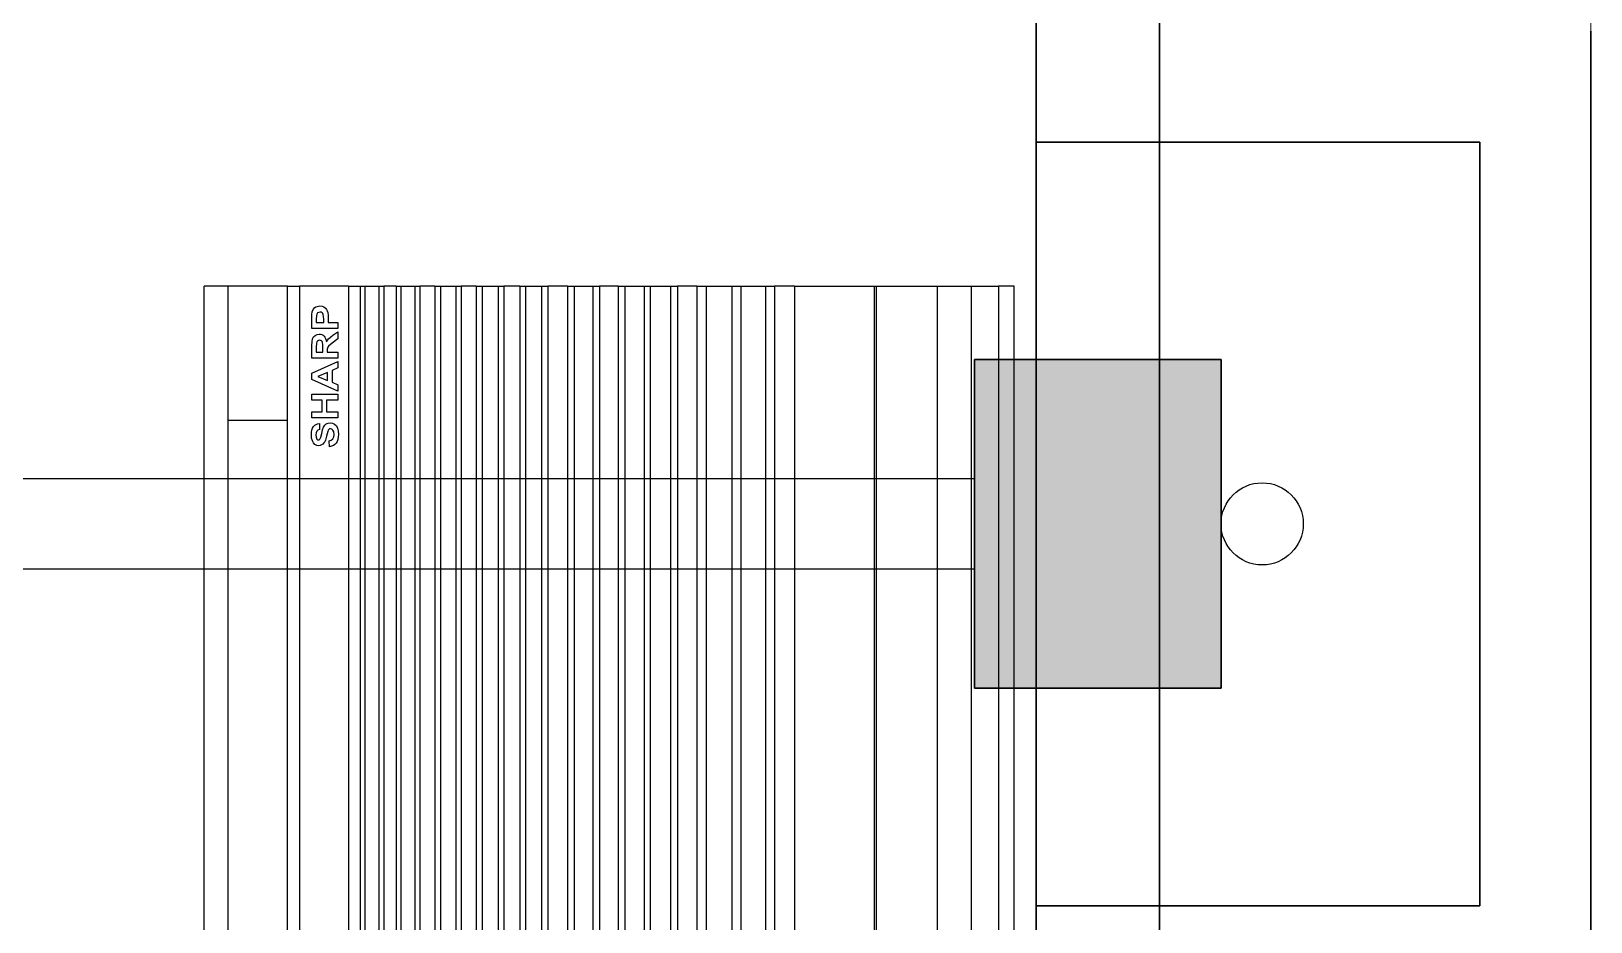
# Model space of a CAD drawing. Header units: inches. Extents: x -86208230 to 200276, y 9267 to 1246656.
# Drawn here: x 136580 to 138479, y 55988 to 57073 of the extents above; entities that cross this region are included whole.
import ezdxf

# ---------------------------------------------------------------- set-up
doc = ezdxf.new("R2010")
doc.units = ezdxf.units.IN
doc.header["$MEASUREMENT"] = 0
doc.linetypes.add('HIDDEN', pattern=[0.375, 0.25, -0.125])
for name, color, linetype, lineweight in [('COLUMN', 8, 'Continuous', 30), ('LW', 8, 'Continuous', 20), ('wall', 8, 'Continuous', 30)]:
    doc.layers.add(name, color=color, linetype=linetype, lineweight=lineweight)
for name, color, linetype in [('DOWNPIPE', 8, 'Continuous'), ('Edges', 7, 'Continuous'), ('partition', 8, 'Continuous')]:
    doc.layers.add(name, color=color, linetype=linetype)

# ---------------------------------------------------------------- blocks, each defined once
blk = doc.blocks.new('1.0HP AIR CONDITION')
for p, q in [((1316, 956.6), (1316, 884.6)), ((-1478.9, 93.4), (1478.9, 93.4)), ((1478.9, 52.1), (-1478.9, 52.1))]:
    blk.add_line(p, q)
at = {"layer": 'Edges'}
for p, q in [((-1478.9, 985.9), (1478.9, 985.9)), ((1478.9, 956.6), (1478.9, 985.9)), ((-1478.9, 956.6), (1478.9, 956.6)), ((1478.9, 884.6), (1478.9, 956.6)), ((-1478.9, 884.6), (1478.9, 884.6)), ((1478.9, 884.6), (1478.9, 870)), ((1478.9, 870), (-1478.9, 870)), ((1290.9, 854.2), (1294.1, 855.1)), ((1294.1, 855.1), (1297.9, 855.3)), ((1297.9, 855.3), (1301.1, 855.2)), ((1301.1, 855.2), (1303.9, 854.7)), ((1303.9, 854.7), (1306.2, 853.9)), ((1318.9, 823), (1318.9, 854.8)), ((1318.9, 854.8), (1326.1, 854.8)), ((1326.1, 854.8), (1326.1, 842.3)), ((1340.3, 842.3), (1340.3, 854.8)), ((1340.3, 854.8), (1347.6, 854.8)), ((1347.6, 854.8), (1347.6, 823)), ((1351.4, 823), (1365.4, 854.8)), ((1365.4, 854.8), (1373.1, 854.8)), ((1373.1, 854.8), (1387.4, 823)), ((1391.3, 823), (1391.3, 854.8)), ((1391.3, 854.8), (1406.6, 854.8)), ((1406.6, 854.8), (1411.5, 854.6)), ((1411.5, 854.6), (1414.9, 853.9)), ((1427.5, 823), (1427.5, 854.8)), ((1427.5, 854.8), (1439.1, 854.8)), ((1439.1, 854.8), (1444.6, 854.7)), ((1444.6, 854.7), (1447.8, 854.3)), ((1478.9, 810.4), (1478.9, 870)), ((1284.8, 846.5), (1285.2, 848.8)), ((1285, 844.6), (1284.8, 846.5)), ((1285.7, 843), (1285, 844.6)), ((1285.2, 848.8), (1286.4, 851)), ((1286.7, 841.4), (1285.7, 843)), ((1286.4, 851), (1288.3, 852.9)), ((1288.1, 840.1), (1286.7, 841.4)), ((1289.5, 839.2), (1288.1, 840.1)), ((1288.3, 852.9), (1290.9, 854.2)), ((1291.4, 838.3), (1289.5, 839.2)), ((1296.3, 836.9), (1291.4, 838.3)), ((1292.1, 848), (1291.8, 846.9)), ((1291.8, 846.9), (1292, 845.8)), ((1292, 845.8), (1292.8, 845)), ((1292.9, 848.9), (1292.1, 848)), ((1292.8, 845), (1295.2, 843.9)), ((1295.1, 849.7), (1292.9, 848.9)), ((1297.9, 850), (1295.1, 849.7)), ((1295.2, 843.9), (1299.5, 842.8)), ((1302.1, 835.5), (1296.3, 836.9)), ((1300.5, 849.7), (1297.9, 850)), ((1299.5, 842.8), (1304.1, 841.7)), ((1302.5, 848.9), (1300.5, 849.7)), ((1303.7, 834.9), (1302.1, 835.5)), ((1303.7, 847.5), (1302.5, 848.9)), ((1304.5, 845.4), (1303.7, 847.5)), ((1304.1, 841.7), (1307.3, 840.5)), ((1311.7, 845.7), (1304.5, 845.4)), ((1306.2, 853.9), (1308.1, 852.7)), ((1307.3, 840.5), (1309.6, 839.1)), ((1308.1, 852.7), (1309.6, 851.3)), ((1309.6, 851.3), (1310.7, 849.6)), ((1309.6, 839.1), (1311.3, 837.3)), ((1310.7, 849.6), (1311.4, 847.8)), ((1311.3, 837.3), (1312.4, 835)), ((1311.4, 847.8), (1311.7, 845.7)), ((1326.1, 842.3), (1340.3, 842.3)), ((1340.3, 836.9), (1326.1, 836.9)), ((1326.1, 836.9), (1326.1, 823)), ((1340.3, 823), (1340.3, 836.9)), ((1369.1, 847.4), (1364.3, 835.6)), ((1364.3, 835.6), (1374.1, 835.6)), ((1374.1, 835.6), (1369.1, 847.4)), ((1404.2, 849.4), (1398.6, 849.4)), ((1398.6, 849.4), (1398.6, 841.3)), ((1398.6, 841.3), (1403.9, 841.3)), ((1400, 836.3), (1398.6, 836.3)), ((1398.6, 836.3), (1398.6, 823)), ((1402.2, 836.2), (1400, 836.3)), ((1403.7, 835.9), (1402.2, 836.2)), ((1404.8, 835.4), (1403.7, 835.9)), ((1403.9, 841.3), (1408.2, 841.4)), ((1409.5, 849.3), (1404.2, 849.4)), ((1405.8, 834.6), (1404.8, 835.4)), ((1408.2, 841.4), (1410.4, 841.7)), ((1411.1, 848.9), (1409.5, 849.3)), ((1410.4, 841.7), (1411.6, 842.3)), ((1412.2, 848.1), (1411.1, 848.9)), ((1413.4, 837.4), (1411.2, 837)), ((1411.2, 837), (1413.3, 835.7)), ((1411.6, 842.3), (1412.5, 843.1)), ((1413, 846.9), (1412.2, 848.1)), ((1412.5, 843.1), (1413, 844.1)), ((1413.2, 845.5), (1413, 846.9)), ((1413, 844.1), (1413.2, 845.5)), ((1413.3, 835.7), (1415.1, 834.4)), ((1415.3, 838.1), (1413.4, 837.4)), ((1414.9, 853.9), (1417.3, 852.7)), ((1417, 838.9), (1415.3, 838.1)), ((1418.3, 840), (1417, 838.9)), ((1417.3, 852.7), (1419.1, 850.9)), ((1419.3, 841.2), (1418.3, 840)), ((1419.1, 850.9), (1420.3, 848.5)), ((1420.1, 842.6), (1419.3, 841.2)), ((1420.5, 844.2), (1420.1, 842.6)), ((1420.3, 848.5), (1420.7, 845.9)), ((1420.7, 845.9), (1420.5, 844.2)), ((1434.7, 849.4), (1434.7, 840.4)), ((1438.3, 849.4), (1434.7, 849.4)), ((1434.7, 840.4), (1438.7, 840.4)), ((1443.5, 849.2), (1438.3, 849.4)), ((1438.7, 840.4), (1442.3, 840.5)), ((1442.3, 840.5), (1444.4, 840.9)), ((1445.1, 848.7), (1443.5, 849.2)), ((1447, 835.4), (1443.8, 835.1)), ((1444.4, 840.9), (1445.7, 841.5)), ((1446.4, 847.8), (1445.1, 848.7)), ((1445.7, 841.5), (1446.7, 842.4)), ((1447.2, 846.5), (1446.4, 847.8)), ((1446.7, 842.4), (1447.3, 843.6)), ((1448.9, 836), (1447, 835.4)), ((1447.5, 844.9), (1447.2, 846.5)), ((1447.3, 843.6), (1447.5, 844.9)), ((1447.8, 854.3), (1450.6, 853.2)), ((1450.8, 836.9), (1448.9, 836)), ((1450.6, 853.2), (1452.9, 851.2)), ((1452.4, 838.3), (1450.8, 836.9)), ((1453.8, 840.1), (1452.4, 838.3)), ((1452.9, 851.2), (1453.8, 849.9)), ((1453.8, 849.9), (1454.5, 848.4)), ((1454.7, 842.3), (1453.8, 840.1)), ((1454.5, 848.4), (1454.9, 846.8)), ((1455, 845), (1454.7, 842.3)), ((1454.9, 846.8), (1455, 845)), ((1283.5, 833.3), (1290.6, 833.9)), ((1284.1, 830.8), (1283.5, 833.3)), ((1285, 828.6), (1284.1, 830.8)), ((1286.3, 826.8), (1285, 828.6)), ((1287.9, 825.2), (1286.3, 826.8)), ((1289.9, 824), (1287.9, 825.2)), ((1292.3, 823.1), (1289.9, 824)), ((1290.6, 833.9), (1291.6, 831.2)), ((1291.6, 831.2), (1293.2, 829.3)), ((1295.2, 822.6), (1292.3, 823.1)), ((1293.2, 829.3), (1295.5, 828.2)), ((1298.4, 822.4), (1295.2, 822.6)), ((1295.5, 828.2), (1298.4, 827.8)), ((1298.4, 827.8), (1301.5, 828.2)), ((1302.7, 822.7), (1298.4, 822.4)), ((1301.5, 828.2), (1303.7, 829.2)), ((1306.2, 823.6), (1302.7, 822.7)), ((1304.7, 834.1), (1303.7, 834.9)), ((1303.7, 829.2), (1305, 830.6)), ((1305.3, 833.3), (1304.7, 834.1)), ((1305, 830.6), (1305.5, 832.2)), ((1305.5, 832.2), (1305.3, 833.3)), ((1309, 825), (1306.2, 823.6)), ((1311, 827.1), (1309, 825)), ((1312.3, 829.6), (1311, 827.1)), ((1312.7, 832.2), (1312.3, 829.6)), ((1312.4, 835), (1312.7, 832.2)), ((1326.1, 823), (1318.9, 823)), ((1347.6, 823), (1340.3, 823)), ((1359.1, 823), (1351.4, 823)), ((1362.1, 830.2), (1359.1, 823)), ((1376.4, 830.2), (1362.1, 830.2)), ((1379.5, 823), (1376.4, 830.2)), ((1387.4, 823), (1379.5, 823)), ((1398.6, 823), (1391.3, 823)), ((1409.7, 829.9), (1405.8, 834.6)), ((1414.9, 823), (1409.7, 829.9)), ((1423.6, 823), (1414.9, 823)), ((1415.1, 834.4), (1416.9, 832.3)), ((1416.9, 832.3), (1419.2, 829.2)), ((1419.2, 829.2), (1423.6, 823)), ((1434.7, 823), (1427.5, 823)), ((1439.5, 835), (1434.7, 835)), ((1434.7, 835), (1434.7, 823)), ((1443.8, 835.1), (1439.5, 835)), ((1478.9, 810.4), (-1478.9, 810.4)), ((1478.9, 810.4), (1478.9, 796.2)), ((1478.9, 796.2), (-1478.9, 796.2)), ((1478.9, 790.4), (-1478.9, 790.4)), ((1478.9, 796.2), (1478.9, 790.4)), ((1478.9, 790.4), (1478.9, 773.4)), ((1478.9, 773.4), (-1478.9, 773.4)), ((1478.9, 767.4), (-1478.9, 767.4)), ((1478.9, 773.4), (1478.9, 767.4)), ((1478.9, 752), (1478.9, 767.4)), ((1478.9, 752), (-1478.9, 752)), ((1478.9, 746.5), (-1478.9, 746.5)), ((1478.9, 752), (1478.9, 746.5)), ((1478.9, 746.5), (1478.9, 729.6)), ((1478.9, 729.6), (-1478.9, 729.6)), ((1478.9, 723.4), (-1478.9, 723.4)), ((1478.9, 729.6), (1478.9, 723.4)), ((1478.9, 705.1), (1478.9, 723.4)), ((1478.9, 705.1), (-1478.9, 705.1)), ((1478.9, 705.1), (1478.9, 698.3)), ((1478.9, 698.3), (-1478.9, 698.3)), ((1478.9, 698.3), (1478.9, 679.6)), ((1478.9, 679.6), (-1478.9, 679.6)), ((1478.9, 673.2), (-1478.9, 673.2)), ((1478.9, 679.6), (1478.9, 673.2)), ((1478.9, 654.7), (1478.9, 673.2)), ((1478.9, 654.7), (-1478.9, 654.7)), ((1478.9, 647.3), (-1478.9, 647.3)), ((1478.9, 654.7), (1478.9, 647.3)), ((1478.9, 647.3), (1478.9, 628.1)), ((1478.9, 628.1), (-1478.9, 628.1)), ((1478.9, 628.1), (1478.9, 621.2)), ((1478.9, 621.2), (-1478.9, 621.2)), ((1478.9, 601.8), (1478.9, 621.2)), ((1478.9, 601.8), (-1478.9, 601.8)), ((1478.9, 594.9), (-1478.9, 594.9)), ((1478.9, 601.8), (1478.9, 594.9)), ((1478.9, 594.9), (1478.9, 575.3)), ((1478.9, 575.3), (-1478.9, 575.3)), ((1478.9, 575.3), (1478.9, 567.5)), ((1478.9, 567.5), (-1478.9, 567.5)), ((1478.9, 543.8), (1478.9, 567.5)), ((1478.9, 543.8), (-1478.9, 543.8)), ((1478.9, 535.5), (-1478.9, 535.5)), ((1478.9, 543.8), (1478.9, 535.5)), ((1478.9, 535.5), (1478.9, 512.6)), ((1478.9, 512.6), (-1478.9, 512.6)), ((1478.9, 504.5), (-1478.9, 504.5)), ((1478.9, 512.6), (1478.9, 504.5)), ((1478.9, 481.8), (1478.9, 504.5)), ((1478.9, 481.8), (-1478.9, 481.8)), ((1478.9, 481.8), (1478.9, 473.7)), ((1478.9, 473.7), (-1478.9, 473.7)), ((1478.9, 473.7), (1478.9, 450.2)), ((1478.9, 450.2), (-1478.9, 450.2)), ((1478.9, 442.8), (-1478.9, 442.8)), ((1478.9, 450.2), (1478.9, 442.8)), ((1478.9, 442.8), (1478.9, 418.2)), ((1478.9, 418.2), (-1478.9, 418.2)), ((1478.9, 418.2), (1478.9, 409.7)), ((1478.9, 409.7), (-1478.9, 409.7)), ((1478.9, 386), (1478.9, 409.7)), ((1478.9, 386), (-1478.9, 386)), ((1478.9, 386), (1478.9, 374.8)), ((1478.9, 374.8), (-1478.9, 374.8)), ((1478.9, 374.8), (1478.9, 343.5)), ((1478.9, 343.5), (-1478.9, 343.5)), ((1478.9, 343.5), (1478.9, 332.5)), ((1478.9, 332.5), (-1478.9, 332.5)), ((1478.9, 332.5), (1478.9, 302.6)), ((1478.9, 302.6), (-1478.9, 302.6)), ((1478.9, 291.6), (-1478.9, 291.6)), ((1478.9, 302.6), (1478.9, 291.6)), ((1478.9, 267.1), (1478.9, 291.6)), ((1478.9, 267.1), (-1478.9, 267.1)), ((1478.9, 267.1), (1478.9, 170.5)), ((1478.9, 170.5), (-1478.9, 170.5)), ((1478.9, 167.8), (-1478.9, 167.8)), ((1478.9, 170.5), (1478.9, 167.8)), ((1478.9, 167.8), (1478.9, 19.1)), ((1260.5, 19.1), (-1277.4, 19.1)), ((1262.2, 19.1), (1260.5, 19.1)), ((1478.9, 19.1), (1262.2, 19.1)), ((1478.9, 0), (1478.9, 19.1)), ((-1478.9, 0), (1478.9, 0))]:
    blk.add_line(p, q, dxfattribs=at)

msp = doc.modelspace()

# ---------------------------------------------------------------- linework, layer by layer
at = {"layer": 'COLUMN'}
msp.add_lwpolyline([(138028.7, 56673.1), (137728.7, 56673.1), (137728.7, 56273.1), (138028.7, 56273.1)], close=True, dxfattribs=at)
msp.add_solid([(138028.7, 56673.1), (137728.7, 56673.1), (138028.7, 56273.1), (137728.7, 56273.1)], dxfattribs=at)
at = {"layer": 'DOWNPIPE'}
msp.add_circle((138078.7, 56473.1), 50, dxfattribs=at)
at = {"layer": 'LW', "linetype": 'HIDDEN', "ltscale": 1200}
msp.add_line((138478.7, 61873.1), (138478.7, 51073.1), dxfattribs=at)
at = {"layer": 'partition'}
for p, q in [((137728.7, 56528.1), (133803.7, 56528.1)), ((137728.7, 56418.1), (133803.7, 56418.1))]:
    msp.add_line(p, q, dxfattribs=at)
at = {"layer": 'wall'}
for p, q in [((137803.7, 54973.1), (137803.7, 57973.1)), ((137953.7, 55123.1), (137953.7, 57823.1)), ((138478.7, 57073.1), (138478.7, 55873.1)), ((138343.7, 56938.1), (137803.7, 56938.1)), ((138343.7, 56938.1), (138343.7, 56008.1)), ((138343.7, 56008.1), (137803.7, 56008.1))]:
    msp.add_line(p, q, dxfattribs=at)

# ---------------------------------------------------------------- block references
at = {"rotation": 90}
msp.add_blockref('1.0HP AIR CONDITION', (137776.7, 55283.5), dxfattribs=at)

doc.saveas('drawing.dxf')
